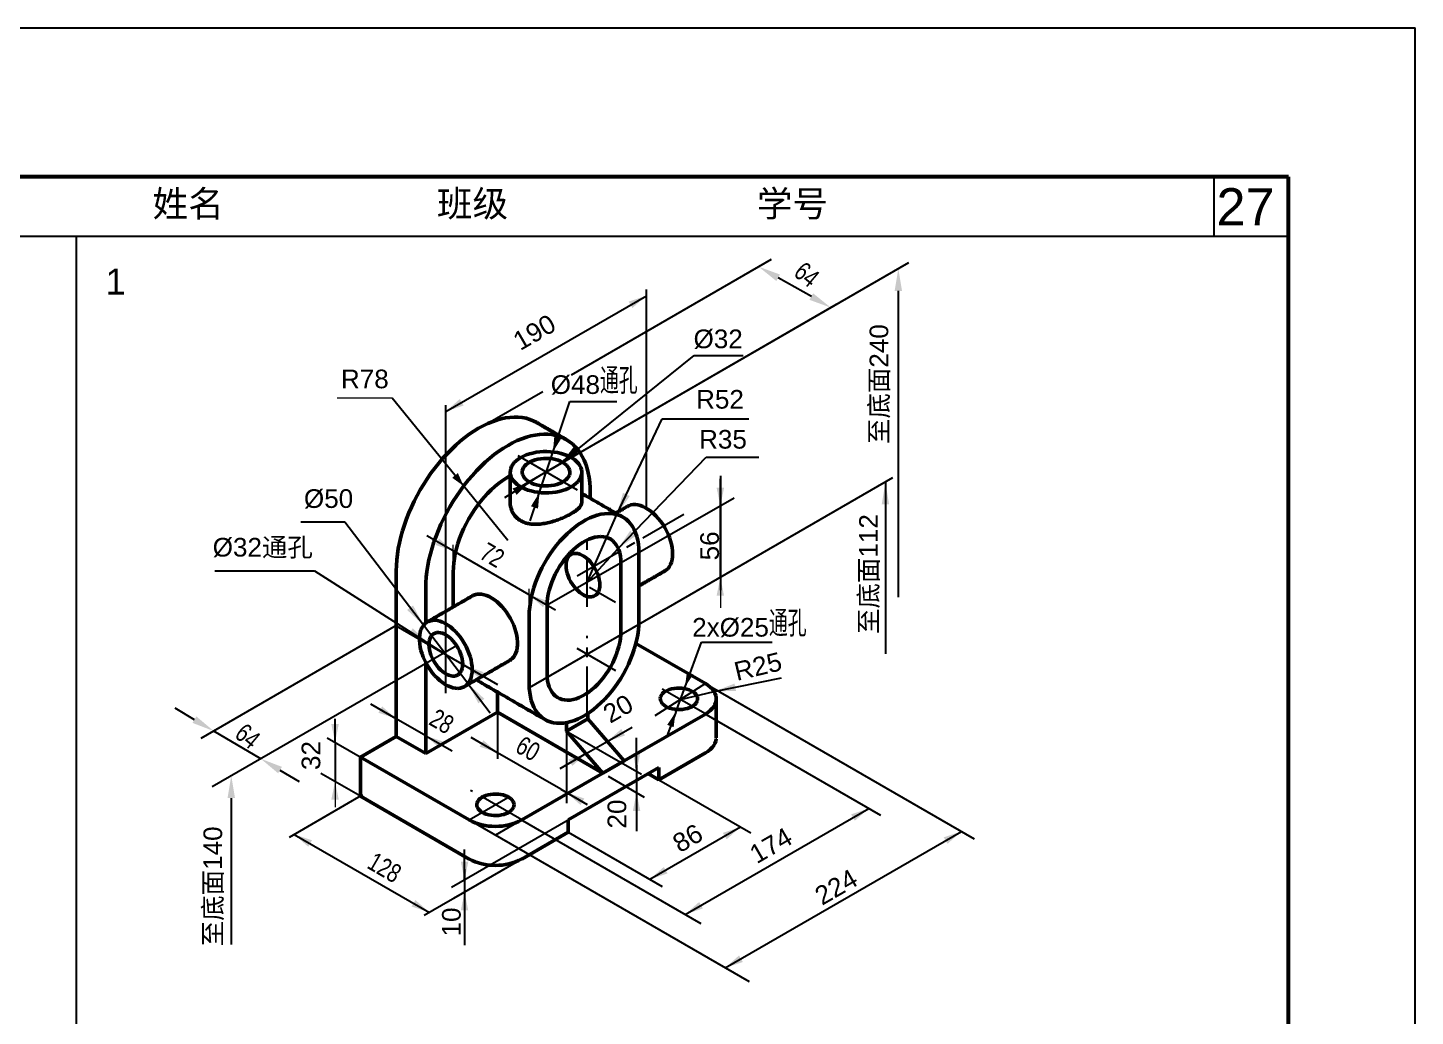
# Model space of a CAD drawing. Header units: inches. Extents: x 19 to 1260, y -758 to 274.
# Drawn here: x 216.5 to 402.5, y -625.4 to -492.9 of the extents above; entities that cross this region are included whole.
import ezdxf

# ---------------------------------------------------------------- set-up
doc = ezdxf.new("R2010")
doc.units = ezdxf.units.IN
doc.header["$LTSCALE"] = 2
doc.header["$MEASUREMENT"] = 0
doc.linetypes.add('CENTER', pattern=[50.8, 31.75, -6.35, 6.35, -6.35])
for name, color, linetype in [('3中心线层', 7, 'CENTER'), ('尺寸标注', 250, 'Continuous'), ('文字', 7, 'Continuous'), ('细实线', 7, 'Continuous')]:
    doc.layers.add(name, color=color, linetype=linetype)
doc.layers.add('s', color=7, linetype='Continuous', lineweight=50)
doc.layers.add('粗实线', color=7, linetype='Continuous', lineweight=53)
doc.styles.add('SLDTEXTSTYLE0', font='TXT', dxfattribs={"width": 0.75})
doc.styles.get("Standard").update_dxf_attribs({"font": 'arial.ttf', "height": 3.5})

msp = doc.modelspace()

# ---------------------------------------------------------------- linework, layer by layer
for p, q in [((30.5, -492.95), (402.5, -492.95)), ((385.5, -520.95), (60.5, -520.95)), ((286.03, -552.47), (334.63, -524.41)), ((289.39, -539.46), (316.22, -523.97)), ((299.42, -557.35), (299.42, -528.04)), ((321.54, -528.98), (317.08, -526.46)), ((333.2, -528.23), (333.2, -569.29)), ((272.55, -544.37), (299.42, -528.86)), ((286.04, -552.47), (324.91, -530.02)), ((288.15, -551.15), (305.85, -536.89)), ((305.85, -536.89), (312.42, -536.89)), ((274.92, -554.36), (265.35, -542.62)), ((276.37, -546.98), (285.53, -541.69)), ((287.06, -549.33), (289.15, -543.06)), ((289.15, -543.06), (295.46, -543.06)), ((272.55, -582.16), (272.55, -543.55)), ((295.47, -558.2), (301.53, -545.38)), ((301.53, -545.38), (313.16, -545.38)), ((290.21, -554.95), (282.23, -550.34)), ((284.93, -555.72), (287.06, -549.33)), ((295.65, -562.76), (307.42, -550.52)), ((307.42, -550.52), (314.51, -550.52)), ((288.7, -550.93), (282.33, -554.6)), ((283.8, -553.86), (280.4, -555.97)), ((309.34, -557.47), (309.34, -553.39)), ((331.47, -553.84), (331.47, -576.85)), ((280.87, -561.66), (274.92, -554.36)), ((284.93, -555.72), (283.82, -559.05)), ((309.34, -566.62), (309.34, -557.47)), ((258.99, -559.2), (253.12, -559.2)), ((269.54, -573.03), (258.99, -559.2)), ((291.5, -567.27), (295.47, -558.2)), ((273.51, -563.07), (269.98, -561.03)), ((283.7, -568.95), (273.51, -563.07)), ((291.5, -567.27), (295.65, -562.76)), ((241.56, -565.74), (254.95, -565.74)), ((254.95, -565.74), (272.55, -576.96)), ((283.7, -568.95), (287.23, -570.99)), ((291.78, -567.94), (295.29, -569.96)), ((265.89, -573.09), (239.69, -588.22)), ((265.89, -573.13), (279.45, -580.96)), ((275.51, -580.85), (269.54, -573.03)), ((290.09, -576.11), (295.29, -579.11)), ((304.61, -581.3), (306.82, -575.29)), ((306.82, -575.29), (316.27, -575.29)), ((306.13, -580.16), (343.38, -601.67)), ((308.51, -581.92), (317.52, -580.09)), ((275.51, -580.85), (278.49, -584.76)), ((279.45, -581.8), (279.45, -590.93)), ((303.36, -584.68), (304.61, -581.3)), ((303.98, -583), (308.51, -581.92)), ((265.88, -585.56), (262.5, -583.61)), ((238.84, -585.7), (236.26, -584.17)), ((257.69, -588.73), (257.69, -585.6)), ((269.84, -587.85), (265.88, -585.56)), ((303.36, -584.68), (302.11, -588.06)), ((307.12, -584.82), (330.79, -598.48)), ((247.73, -590.93), (241.43, -587.22)), ((288.65, -587.17), (298.77, -593.02)), ((288.73, -586.73), (288.73, -596.88)), ((294.19, -588.6), (297.5, -586.69)), ((261.07, -590.74), (256.64, -588.18)), ((257.69, -588.73), (257.69, -593.96)), ((269.84, -587.85), (273.37, -589.89)), ((279.45, -590.12), (275.92, -588.08)), ((291.36, -590.24), (294.19, -588.6)), ((298.11, -592.2), (298.11, -588.12)), ((287.94, -595.01), (279.45, -590.12)), ((291.36, -590.24), (287.82, -592.28)), ((250.31, -592.45), (252.9, -593.97)), ((261.08, -595.96), (255.79, -592.91)), ((294.3, -593.27), (299.12, -596.06)), ((298.11, -592.2), (298.11, -595.47)), ((287.94, -595.01), (291.47, -597.06)), ((301.1, -593.75), (313.45, -600.88)), ((243.78, -596.2), (243.78, -615.84)), ((261.38, -595.79), (251.52, -601.48)), ((298.11, -595.47), (298.11, -600.65)), ((304.63, -611.79), (329.24, -597.59)), ((288.94, -599.16), (273.31, -608.18)), ((275.65, -599.14), (313.19, -620.81)), ((282.72, -599.14), (279.18, -601.18)), ((282.51, -599.02), (306.74, -613.01)), ((288.94, -600.77), (301.55, -608.06)), ((299.89, -607.09), (312.05, -600.07)), ((309.98, -618.96), (341.66, -600.67)), ((252.23, -601.07), (270.33, -611.52)), ((288.25, -601.19), (273.57, -609.67)), ((283.02, -604.2), (269.62, -611.93)), ((275.05, -607.18), (275.05, -603.1)), ((275.05, -608.81), (275.05, -613.82))]:
    msp.add_line(p, q)
at = {"color": 7, "linetype": 'Continuous', "lineweight": 0}
for p, q in [((265.35, -542.62), (257.96, -542.62)), ((283.8, -553.86), (288.15, -551.15)), ((273.51, -565.1), (273.51, -562.26)), ((309.34, -566.62), (309.34, -570.7)), ((283.7, -570.98), (283.7, -568.14)), ((265.88, -587.15), (265.88, -584.75)), ((269.84, -589.43), (269.84, -587.03)), ((257.69, -593.96), (257.69, -597.44))]:
    msp.add_line(p, q, dxfattribs=at)
at = {"color": 7, "linetype": 'Continuous', "lineweight": 15}
for p, q in [((279.47, -584.69), (279.47, -582)), ((308.79, -588.12), (308.78, -588.27))]:
    msp.add_line(p, q, dxfattribs=at)
for points in [[(317.33, -526.02), (316.84, -526.89), (314.48, -524.98)], [(332.7, -528.23), (333.7, -528.23), (333.2, -525.23)], [(321.78, -528.55), (321.29, -529.42), (324.15, -530.46)], [(330.97, -556.84), (331.97, -556.84), (331.47, -553.84)], [(239.1, -585.26), (238.59, -586.13), (241.43, -587.22)], [(250.57, -592.02), (250.06, -592.88), (247.73, -590.93)], [(243.28, -596.2), (244.28, -596.2), (243.78, -593.2)]]:
    msp.add_solid(points)
at = {"color": 7, "linetype": 'Continuous', "lineweight": 0}
for points in [[(299.42, -528.86), (297.05, -529.65), (297.55, -530.51)], [(272.55, -544.37), (274.92, -543.58), (274.42, -542.71)], [(295.47, -558.2), (297.2, -555.72), (296.29, -555.29)], [(309.34, -557.06), (309.84, -554.61), (308.84, -554.61)], [(273.51, -563.07), (271.64, -561.42), (271.14, -562.28)], [(269.54, -573.03), (268.15, -570.38), (267.35, -570.98)], [(270.28, -575.51), (268.11, -573.45), (267.55, -574.28)], [(274.8, -578.27), (277.1, -580.19), (277.6, -579.32)], [(304.6, -581.31), (305.71, -579.62), (304.86, -579.3)], [(275.51, -580.85), (276.9, -583.5), (277.7, -582.9)], [(308.51, -581.92), (311.44, -581.83), (311.24, -580.85)], [(265.88, -585.56), (264, -583.91), (263.51, -584.77)], [(303.33, -584.7), (302.22, -586.39), (303.08, -586.7)], [(257.69, -588.73), (258.19, -586.28), (257.19, -586.28)], [(294.19, -588.6), (296.56, -587.81), (296.06, -586.95)], [(269.84, -587.85), (271.71, -589.51), (272.21, -588.64)], [(279.45, -590.12), (277.58, -588.46), (277.08, -589.32)], [(291.36, -590.24), (288.99, -591.03), (289.49, -591.89)], [(298.11, -592.64), (298.61, -590.19), (297.61, -590.19)], [(257.69, -593.96), (257.19, -596.41), (258.19, -596.41)], [(288.73, -595.47), (290.6, -597.13), (291.1, -596.26)], [(298.11, -595.47), (297.61, -597.92), (298.61, -597.92)], [(329.24, -597.59), (326.87, -598.38), (327.37, -599.24)], [(312.05, -600.07), (309.68, -600.87), (310.18, -601.73)], [(341.66, -600.67), (339.29, -601.47), (339.79, -602.33)], [(252.23, -601.07), (254.1, -602.73), (254.6, -601.86)], [(275.05, -607.18), (275.55, -604.73), (274.55, -604.73)], [(299.89, -607.09), (302.26, -606.3), (301.76, -605.44)], [(270.33, -611.52), (268.46, -609.86), (267.96, -610.73)], [(275.05, -608.81), (274.55, -611.26), (275.55, -611.26)], [(304.63, -611.79), (307, -611), (306.5, -610.13)], [(309.98, -618.96), (312.35, -618.17), (311.85, -617.3)]]:
    msp.add_solid(points, dxfattribs=at)
at = {"layer": '3中心线层', "ltscale": 0.1}
for p, q in [((304.44, -558.19), (290.02, -566.51)), ((291.5, -570.56), (291.5, -560.5)), ((291.5, -584.92), (291.5, -574.45)), ((282.72, -599.14), (275.86, -595.18)), ((275.65, -599.14), (281.96, -595.5))]:
    msp.add_line(p, q, dxfattribs=at)
at = {"layer": '3中心线层'}
for p, q in [((307.33, -580.85), (300.54, -585.2)), ((307.33, -584.93), (301.56, -581.61))]:
    msp.add_line(p, q, dxfattribs=at)
at = {"layer": 's'}
for p, q in [((276.3, -547.02), (276.92, -546.64)), ((276.92, -546.64), (277.54, -546.3)), ((277.54, -546.3), (278.16, -546.01)), ((278.16, -546.01), (278.77, -545.75)), ((278.77, -545.75), (279.38, -545.54)), ((279.38, -545.54), (279.98, -545.38)), ((279.98, -545.38), (280.56, -545.25)), ((280.56, -545.25), (281.14, -545.17)), ((281.14, -545.17), (281.71, -545.14)), ((281.71, -545.14), (282.26, -545.15)), ((282.26, -545.15), (282.79, -545.2)), ((282.79, -545.2), (283.3, -545.3)), ((283.3, -545.3), (283.8, -545.45)), ((283.8, -545.45), (284.27, -545.64)), ((284.27, -545.64), (284.72, -545.87)), ((273.87, -548.9), (274.47, -548.38)), ((274.47, -548.38), (275.07, -547.89)), ((275.07, -547.89), (275.69, -547.43)), ((275.69, -547.43), (276.3, -547.02)), ((280.88, -548.93), (281.5, -548.59)), ((281.5, -548.59), (282.12, -548.29)), ((282.12, -548.29), (282.73, -548.04)), ((282.73, -548.04), (283.34, -547.83)), ((283.34, -547.83), (283.93, -547.66)), ((283.93, -547.66), (284.52, -547.54)), ((284.52, -547.54), (285.1, -547.46)), ((285.1, -547.46), (285.67, -547.42)), ((285.67, -547.42), (286.22, -547.44)), ((286.22, -547.44), (286.75, -547.49)), ((286.75, -547.49), (287.26, -547.59)), ((287.26, -547.59), (287.76, -547.73)), ((287.76, -547.73), (288.23, -547.92)), ((288.23, -547.92), (288.68, -548.15)), ((288.68, -548.15), (289.11, -548.43)), ((289.11, -548.43), (289.51, -548.74)), ((272.14, -550.66), (272.7, -550.05)), ((272.7, -550.05), (273.28, -549.46)), ((273.28, -549.46), (273.87, -548.9)), ((278.43, -550.66), (279.03, -550.17)), ((279.03, -550.17), (279.65, -549.72)), ((279.65, -549.72), (280.26, -549.3)), ((280.26, -549.3), (280.88, -548.93)), ((282.58, -550.56), (282.25, -550.77)), ((282.94, -550.37), (282.58, -550.56)), ((283.33, -550.2), (282.94, -550.37)), ((283.75, -550.06), (283.33, -550.2)), ((284.19, -549.95), (283.75, -550.06)), ((284.65, -549.85), (284.19, -549.95)), ((285.13, -549.79), (284.65, -549.85)), ((285.61, -549.76), (285.13, -549.79)), ((286.09, -549.75), (285.61, -549.76)), ((286.58, -549.77), (286.09, -549.75)), ((287.06, -549.82), (286.58, -549.77)), ((287.52, -549.9), (287.06, -549.82)), ((287.98, -550), (287.52, -549.9)), ((288.41, -550.13), (287.98, -550)), ((288.81, -550.29), (288.41, -550.13)), ((289.19, -550.46), (288.81, -550.29)), ((289.53, -550.66), (289.19, -550.46)), ((289.51, -548.74), (289.88, -549.1)), ((289.88, -549.1), (290.22, -549.5)), ((290.22, -549.5), (290.54, -549.93)), ((290.54, -549.93), (290.82, -550.4)), ((290.82, -550.4), (291.07, -550.91)), ((270.54, -552.67), (271.05, -551.98)), ((271.05, -551.98), (271.59, -551.31)), ((271.59, -551.31), (272.14, -550.66)), ((276.1, -552.95), (276.66, -552.33)), ((276.66, -552.33), (277.24, -551.74)), ((277.24, -551.74), (277.83, -551.19)), ((277.83, -551.19), (278.43, -550.66)), ((281.19, -552.31), (281.17, -552.59)), ((281.25, -552.03), (281.19, -552.31)), ((281.36, -551.76), (281.25, -552.03)), ((281.51, -551.49), (281.36, -551.76)), ((281.72, -551.24), (281.51, -551.49)), ((281.96, -550.99), (281.72, -551.24)), ((282.25, -550.77), (281.96, -550.99)), ((282.79, -552.34), (282.77, -552.58)), ((282.85, -552.12), (282.79, -552.34)), ((282.96, -551.89), (282.85, -552.12)), ((283.12, -551.68), (282.96, -551.89)), ((283.33, -551.48), (283.12, -551.68)), ((283.57, -551.3), (283.33, -551.48)), ((283.86, -551.13), (283.57, -551.3)), ((284.17, -550.99), (283.86, -551.13)), ((284.52, -550.87), (284.17, -550.99)), ((284.89, -550.78), (284.52, -550.87)), ((285.27, -550.72), (284.89, -550.78)), ((285.67, -550.68), (285.27, -550.72)), ((286.07, -550.67), (285.67, -550.68)), ((286.47, -550.69), (286.07, -550.67)), ((286.87, -550.74), (286.47, -550.69)), ((287.24, -550.82), (286.87, -550.74)), ((287.6, -550.93), (287.24, -550.82)), ((287.93, -551.06), (287.6, -550.93)), ((288.24, -551.21), (287.93, -551.06)), ((288.5, -551.39), (288.24, -551.21)), ((288.73, -551.58), (288.5, -551.39)), ((288.91, -551.78), (288.73, -551.58)), ((289.05, -552), (288.91, -551.78)), ((289.13, -552.23), (289.05, -552)), ((289.17, -552.46), (289.13, -552.23)), ((289.84, -550.88), (289.53, -550.66)), ((290.11, -551.11), (289.84, -550.88)), ((290.33, -551.36), (290.11, -551.11)), ((290.51, -551.62), (290.33, -551.36)), ((290.65, -551.89), (290.51, -551.62)), ((290.73, -552.17), (290.65, -551.89)), ((290.77, -552.45), (290.73, -552.17)), ((291.07, -550.91), (291.29, -551.45)), ((291.29, -551.45), (291.48, -552.02)), ((291.48, -552.02), (291.64, -552.62)), ((269.12, -554.87), (269.57, -554.12)), ((269.57, -554.12), (270.04, -553.39)), ((270.04, -553.39), (270.54, -552.67)), ((274.5, -554.96), (275.01, -554.27)), ((275.01, -554.27), (275.55, -553.6)), ((275.55, -553.6), (276.1, -552.95)), ((279.1, -554.45), (279.6, -554.04)), ((279.6, -554.04), (280.11, -553.66)), ((280.11, -553.66), (280.62, -553.33)), ((280.62, -553.33), (281.14, -553.03)), ((281.14, -553.03), (281.17, -553.01)), ((281.17, -552.59), (281.21, -552.87)), ((281.21, -552.87), (281.3, -553.14)), ((281.3, -553.14), (281.43, -553.41)), ((281.43, -553.41), (281.61, -553.68)), ((281.61, -553.68), (281.84, -553.92)), ((281.84, -553.92), (282.1, -554.16)), ((282.1, -554.16), (282.41, -554.38)), ((282.77, -552.58), (282.81, -552.81)), ((282.81, -552.81), (282.9, -553.03)), ((282.9, -553.03), (283.04, -553.25)), ((283.04, -553.25), (283.22, -553.46)), ((283.22, -553.46), (283.44, -553.65)), ((283.44, -553.65), (283.71, -553.82)), ((283.71, -553.82), (284.01, -553.98)), ((284.01, -553.98), (284.34, -554.11)), ((284.34, -554.11), (284.7, -554.21)), ((284.7, -554.21), (285.08, -554.29)), ((286.67, -554.32), (287.06, -554.26)), ((287.06, -554.26), (287.43, -554.16)), ((287.43, -554.16), (287.77, -554.05)), ((287.77, -554.05), (288.09, -553.9)), ((288.09, -553.9), (288.37, -553.74)), ((288.37, -553.74), (288.62, -553.56)), ((288.62, -553.56), (288.82, -553.36)), ((288.82, -553.36), (288.98, -553.14)), ((288.98, -553.14), (289.1, -552.92)), ((289.1, -552.92), (289.16, -552.69)), ((289.16, -552.69), (289.17, -552.46)), ((289.37, -554.48), (289.69, -554.27)), ((289.69, -554.27), (289.98, -554.04)), ((289.98, -554.04), (290.23, -553.8)), ((290.23, -553.8), (290.43, -553.55)), ((290.43, -553.55), (290.59, -553.28)), ((290.59, -553.28), (290.7, -553.01)), ((290.7, -553.01), (290.76, -552.73)), ((290.76, -552.73), (290.77, -552.45)), ((291.64, -552.62), (291.76, -553.25)), ((291.76, -553.25), (291.84, -553.91)), ((291.84, -553.91), (291.89, -554.59)), ((268.3, -556.42), (268.7, -555.64)), ((268.7, -555.64), (269.12, -554.87)), ((273.53, -556.41), (274, -555.68)), ((274, -555.68), (274.5, -554.96)), ((277.2, -556.43), (277.66, -555.89)), ((277.66, -555.89), (278.13, -555.38)), ((278.13, -555.38), (278.61, -554.9)), ((278.61, -554.9), (279.1, -554.45)), ((282.41, -554.38), (282.75, -554.57)), ((282.75, -554.57), (283.13, -554.75)), ((283.13, -554.75), (283.54, -554.91)), ((283.54, -554.91), (283.97, -555.04)), ((283.97, -555.04), (284.42, -555.14)), ((284.42, -555.14), (284.89, -555.22)), ((284.89, -555.22), (285.37, -555.27)), ((285.08, -554.29), (285.47, -554.34)), ((285.37, -555.27), (285.85, -555.29)), ((285.47, -554.34), (285.87, -554.37)), ((285.85, -555.29), (286.34, -555.28)), ((285.87, -554.37), (286.27, -554.36)), ((286.27, -554.36), (286.67, -554.32)), ((286.34, -555.28), (286.82, -555.25)), ((286.82, -555.25), (287.29, -555.18)), ((287.29, -555.18), (287.75, -555.09)), ((287.75, -555.09), (288.19, -554.97)), ((288.19, -554.97), (288.61, -554.83)), ((288.61, -554.83), (289.01, -554.67)), ((289.01, -554.67), (289.37, -554.48)), ((291.89, -554.59), (291.91, -555.3)), ((291.91, -555.3), (291.91, -556.02)), ((267.27, -558.79), (267.58, -557.99)), ((267.58, -557.99), (267.92, -557.2)), ((267.92, -557.2), (268.3, -556.42)), ((272.26, -558.7), (272.66, -557.92)), ((272.66, -557.92), (273.08, -557.16)), ((273.08, -557.16), (273.53, -556.41)), ((275.96, -558.19), (276.35, -557.59)), ((276.35, -557.59), (276.77, -557)), ((276.77, -557), (277.2, -556.43)), ((297.07, -557.01), (296.91, -557.09)), ((297.34, -556.91), (297.07, -557.01)), ((297.64, -556.86), (297.34, -556.91)), ((297.95, -556.86), (297.64, -556.86)), ((298.28, -556.9), (297.95, -556.86)), ((298.62, -556.99), (298.28, -556.9)), ((298.97, -557.12), (298.62, -556.99)), ((299.32, -557.29), (298.97, -557.12)), ((299.67, -557.5), (299.32, -557.29)), ((300.02, -557.75), (299.67, -557.5)), ((300.36, -558.04), (300.02, -557.75)), ((266.73, -560.39), (266.98, -559.59)), ((266.98, -559.59), (267.27, -558.79)), ((271.54, -560.28), (271.88, -559.49)), ((271.88, -559.49), (272.26, -558.7)), ((274.93, -560.11), (275.25, -559.46)), ((275.25, -559.46), (275.59, -558.82)), ((275.59, -558.82), (275.96, -558.19)), ((289.79, -559.92), (290.29, -559.54)), ((290.29, -559.54), (290.81, -559.2)), ((290.81, -559.2), (291.32, -558.91)), ((291.32, -558.91), (291.83, -558.65)), ((291.83, -558.65), (292.34, -558.44)), ((292.34, -558.44), (292.84, -558.28)), ((292.84, -558.28), (293.34, -558.15)), ((293.34, -558.15), (293.82, -558.08)), ((293.82, -558.08), (294.29, -558.05)), ((294.29, -558.05), (294.74, -558.07)), ((294.74, -558.07), (295.18, -558.13)), ((295.18, -558.13), (295.59, -558.24)), ((295.59, -558.24), (295.98, -558.39)), ((295.98, -558.39), (296.35, -558.59)), ((296.35, -558.59), (296.7, -558.83)), ((296.7, -558.83), (297.01, -559.12)), ((297.01, -559.12), (297.3, -559.44)), ((297.3, -559.44), (297.56, -559.81)), ((297.56, -559.81), (297.78, -560.21)), ((300.7, -558.37), (300.36, -558.04)), ((301.02, -558.72), (300.7, -558.37)), ((301.33, -559.1), (301.02, -558.72)), ((301.61, -559.5), (301.33, -559.1)), ((301.88, -559.92), (301.61, -559.5)), ((266.32, -561.97), (266.51, -561.18)), ((266.51, -561.18), (266.73, -560.39)), ((270.94, -561.87), (271.23, -561.08)), ((271.23, -561.08), (271.54, -560.28)), ((274.16, -562.09), (274.39, -561.43)), ((274.39, -561.43), (274.64, -560.76)), ((274.64, -560.76), (274.93, -560.11)), ((287.84, -561.77), (288.31, -561.26)), ((288.31, -561.26), (288.79, -560.78)), ((288.79, -560.78), (289.28, -560.33)), ((289.28, -560.33), (289.79, -559.92)), ((290.85, -561.95), (291.27, -561.71)), ((291.27, -561.71), (291.69, -561.51)), ((291.69, -561.51), (292.11, -561.35)), ((292.11, -561.35), (292.51, -561.24)), ((292.51, -561.24), (292.91, -561.17)), ((292.91, -561.17), (293.29, -561.15)), ((293.29, -561.15), (293.66, -561.18)), ((293.66, -561.18), (294.01, -561.25)), ((294.01, -561.25), (294.33, -561.36)), ((294.33, -561.36), (294.64, -561.52)), ((294.64, -561.52), (294.91, -561.73)), ((297.78, -560.21), (297.97, -560.65)), ((297.97, -560.65), (298.13, -561.12)), ((298.13, -561.12), (298.26, -561.62)), ((298.26, -561.62), (298.35, -562.16)), ((302.12, -560.36), (301.88, -559.92)), ((302.33, -560.81), (302.12, -560.36)), ((302.51, -561.26), (302.33, -560.81)), ((302.67, -561.72), (302.51, -561.26)), ((302.79, -562.17), (302.67, -561.72)), ((265.96, -564.28), (266.05, -563.52)), ((266.05, -563.52), (266.17, -562.75)), ((266.17, -562.75), (266.32, -561.97)), ((270.28, -564.26), (270.47, -563.47)), ((270.47, -563.47), (270.69, -562.67)), ((270.69, -562.67), (270.94, -561.87)), ((273.69, -564.05), (273.81, -563.4)), ((273.81, -563.4), (273.97, -562.75)), ((273.97, -562.75), (274.16, -562.09)), ((286.14, -564.07), (286.54, -563.46)), ((286.54, -563.46), (286.95, -562.88)), ((286.95, -562.88), (287.39, -562.31)), ((287.39, -562.31), (287.84, -561.77)), ((288.84, -563.73), (289.22, -563.3)), ((289.09, -563.73), (289.27, -563.58)), ((289.22, -563.3), (289.61, -562.91)), ((289.27, -563.58), (289.48, -563.47)), ((289.48, -563.47), (289.71, -563.41)), ((289.61, -562.91), (290.02, -562.56)), ((289.71, -563.41), (289.96, -563.4)), ((289.96, -563.4), (290.22, -563.43)), ((290.02, -562.56), (290.43, -562.24)), ((290.22, -563.43), (290.5, -563.51)), ((290.43, -562.24), (290.85, -561.95)), ((290.5, -563.51), (290.78, -563.63)), ((294.91, -561.73), (295.16, -561.97)), ((295.16, -561.97), (295.38, -562.26)), ((295.38, -562.26), (295.57, -562.58)), ((295.57, -562.58), (295.73, -562.94)), ((295.73, -562.94), (295.85, -563.34)), ((295.85, -563.34), (295.94, -563.76)), ((298.35, -562.16), (298.4, -562.72)), ((298.4, -562.72), (298.42, -563.3)), ((298.42, -563.3), (298.42, -572.44)), ((302.87, -562.61), (302.79, -562.17)), ((302.93, -563.04), (302.87, -562.61)), ((302.94, -563.46), (302.93, -563.04)), ((302.93, -563.86), (302.94, -563.46)), ((265.89, -565.75), (265.91, -565.02)), ((265.91, -565.02), (265.96, -564.28)), ((270.01, -565.81), (270.13, -565.04)), ((270.13, -565.04), (270.28, -564.26)), ((273.53, -565.91), (273.55, -565.31)), ((273.55, -565.31), (273.6, -564.69)), ((273.6, -564.69), (273.69, -564.05)), ((285.11, -565.99), (285.43, -565.34)), ((285.43, -565.34), (285.77, -564.7)), ((285.77, -564.7), (286.14, -564.07)), ((287.49, -565.65), (287.79, -565.14)), ((287.79, -565.14), (288.12, -564.65)), ((288.12, -564.65), (288.47, -564.17)), ((288.47, -564.17), (288.84, -563.73)), ((288.66, -565.01), (288.68, -564.7)), ((288.68, -565.35), (288.66, -565.01)), ((288.68, -564.7), (288.73, -564.4)), ((288.73, -565.7), (288.68, -565.35)), ((288.73, -564.4), (288.82, -564.14)), ((288.82, -564.14), (288.94, -563.92)), ((288.94, -563.92), (289.09, -563.73)), ((290.78, -563.63), (291.06, -563.79)), ((291.06, -563.79), (291.35, -564)), ((291.35, -564), (291.62, -564.24)), ((291.62, -564.24), (291.89, -564.51)), ((291.89, -564.51), (292.13, -564.81)), ((292.13, -564.81), (292.36, -565.14)), ((292.36, -565.14), (292.57, -565.48)), ((295.94, -563.76), (296, -564.21)), ((296, -564.21), (296.01, -564.69)), ((296.01, -564.69), (296.01, -573.83)), ((302.12, -565.61), (302.33, -565.41)), ((302.33, -565.41), (302.51, -565.17)), ((302.51, -565.17), (302.67, -564.89)), ((302.67, -564.89), (302.79, -564.57)), ((302.79, -564.57), (302.87, -564.23)), ((302.87, -564.23), (302.93, -563.86)), ((265.89, -587.96), (265.89, -565.75)), ((269.87, -567.31), (269.92, -566.57)), ((269.92, -566.57), (270.01, -565.81)), ((273.53, -565.91), (273.53, -570.59)), ((284.57, -567.3), (284.83, -566.64)), ((284.83, -566.64), (285.11, -565.99)), ((286.55, -567.79), (286.74, -567.25)), ((286.74, -567.25), (286.96, -566.71)), ((286.96, -566.71), (287.21, -566.17)), ((287.21, -566.17), (287.49, -565.65)), ((288.82, -566.07), (288.73, -565.7)), ((288.94, -566.43), (288.82, -566.07)), ((289.09, -566.8), (288.94, -566.43)), ((289.27, -567.16), (289.09, -566.8)), ((289.48, -567.5), (289.27, -567.16)), ((292.57, -565.48), (292.75, -565.84)), ((292.75, -565.84), (292.9, -566.2)), ((292.9, -566.2), (293.03, -566.57)), ((293.03, -566.57), (293.11, -566.93)), ((293.11, -566.93), (293.17, -567.29)), ((293.17, -567.29), (293.18, -567.62)), ((301.91, -565.75), (302.12, -565.61)), ((269.85, -568.03), (269.87, -567.31)), ((269.85, -572.73), (269.85, -568.03)), ((276.15, -569.07), (276.12, -569.09)), ((276.41, -568.96), (276.15, -569.07)), ((276.7, -568.88), (276.41, -568.96)), ((277.01, -568.86), (276.7, -568.88)), ((277.33, -568.88), (277.01, -568.86)), ((277.66, -568.94), (277.33, -568.88)), ((278, -569.05), (277.66, -568.94)), ((278.35, -569.2), (278, -569.05)), ((283.99, -569.28), (284.15, -568.63)), ((284.15, -568.63), (284.35, -567.97)), ((284.35, -567.97), (284.57, -567.3)), ((286.18, -569.39), (286.27, -568.87)), ((286.27, -568.87), (286.4, -568.33)), ((286.4, -568.33), (286.55, -567.79)), ((289.71, -567.82), (289.48, -567.5)), ((289.96, -568.13), (289.71, -567.82)), ((290.22, -568.4), (289.96, -568.13)), ((290.5, -568.64), (290.22, -568.4)), ((290.78, -568.84), (290.5, -568.64)), ((291.06, -569.01), (290.78, -568.84)), ((291.35, -569.13), (291.06, -569.01)), ((291.62, -569.21), (291.35, -569.13)), ((292.57, -569.06), (292.36, -569.16)), ((292.75, -568.91), (292.57, -569.06)), ((292.9, -568.72), (292.75, -568.91)), ((293.03, -568.5), (292.9, -568.72)), ((293.11, -568.23), (293.03, -568.5)), ((293.17, -567.94), (293.11, -568.23)), ((293.18, -567.62), (293.17, -567.94)), ((278.71, -569.39), (278.35, -569.2)), ((279.06, -569.62), (278.71, -569.39)), ((279.41, -569.9), (279.06, -569.62)), ((279.74, -570.2), (279.41, -569.9)), ((280.07, -570.54), (279.74, -570.2)), ((280.39, -570.91), (280.07, -570.54)), ((280.68, -571.3), (280.39, -570.91)), ((283.73, -571.19), (283.78, -570.56)), ((283.78, -570.56), (283.87, -569.93)), ((283.87, -569.93), (283.99, -569.28)), ((286.11, -570.4), (286.13, -569.9)), ((286.11, -570.4), (286.11, -579.55)), ((286.13, -569.9), (286.18, -569.39)), ((291.89, -569.24), (291.62, -569.21)), ((292.13, -569.22), (291.89, -569.24)), ((292.36, -569.16), (292.13, -569.22)), ((269.72, -572.84), (269.52, -573.06)), ((269.95, -572.66), (269.72, -572.84)), ((270.2, -572.52), (269.95, -572.66)), ((270.47, -572.43), (270.2, -572.52)), ((270.77, -572.38), (270.47, -572.43)), ((271.08, -572.37), (270.77, -572.38)), ((271.41, -572.41), (271.08, -572.37)), ((271.75, -572.5), (271.41, -572.41)), ((272.1, -572.63), (271.75, -572.5)), ((272.45, -572.8), (272.1, -572.63)), ((272.8, -573.01), (272.45, -572.8)), ((280.96, -571.71), (280.68, -571.3)), ((281.21, -572.14), (280.96, -571.71)), ((281.44, -572.58), (281.21, -572.14)), ((281.64, -573.03), (281.44, -572.58)), ((283.71, -571.79), (283.73, -571.19)), ((283.71, -571.79), (283.71, -580.93)), ((298.42, -572.44), (298.4, -573.05)), ((269.04, -574.31), (269.01, -574.69)), ((269.01, -574.69), (269.01, -575.1)), ((269.11, -573.95), (269.04, -574.31)), ((269.21, -573.62), (269.11, -573.95)), ((269.35, -573.32), (269.21, -573.62)), ((269.52, -573.06), (269.35, -573.32)), ((270.55, -574.53), (270.43, -574.76)), ((270.71, -574.34), (270.55, -574.53)), ((270.89, -574.19), (270.71, -574.34)), ((271.09, -574.09), (270.89, -574.19)), ((271.32, -574.03), (271.09, -574.09)), ((271.57, -574.01), (271.32, -574.03)), ((271.84, -574.04), (271.57, -574.01)), ((272.11, -574.12), (271.84, -574.04)), ((272.4, -574.24), (272.11, -574.12)), ((272.68, -574.41), (272.4, -574.24)), ((272.96, -574.61), (272.68, -574.41)), ((273.15, -573.27), (272.8, -573.01)), ((273.24, -574.85), (272.96, -574.61)), ((273.49, -573.55), (273.15, -573.27)), ((273.83, -573.88), (273.49, -573.55)), ((274.15, -574.23), (273.83, -573.88)), ((274.46, -574.61), (274.15, -574.23)), ((274.74, -575.01), (274.46, -574.61)), ((281.8, -573.49), (281.64, -573.03)), ((281.94, -573.94), (281.8, -573.49)), ((282.04, -574.39), (281.94, -573.94)), ((282.11, -574.83), (282.04, -574.39)), ((296, -574.33), (295.94, -574.84)), ((296.01, -573.83), (296, -574.33)), ((298.26, -574.3), (298.13, -574.95)), ((298.35, -573.67), (298.26, -574.3)), ((298.4, -573.05), (298.35, -573.67)), ((269.01, -575.1), (269.04, -575.52)), ((269.04, -575.52), (269.11, -575.96)), ((269.11, -575.96), (269.21, -576.41)), ((269.21, -576.41), (269.35, -576.86)), ((270.29, -575.31), (270.27, -575.63)), ((270.27, -575.63), (270.29, -575.96)), ((270.35, -575.02), (270.29, -575.31)), ((270.29, -575.96), (270.35, -576.32)), ((270.43, -574.76), (270.35, -575.02)), ((270.35, -576.32), (270.43, -576.68)), ((273.5, -575.12), (273.24, -574.85)), ((273.75, -575.43), (273.5, -575.12)), ((273.98, -575.75), (273.75, -575.43)), ((274.19, -576.1), (273.98, -575.75)), ((274.37, -576.45), (274.19, -576.1)), ((274.52, -576.82), (274.37, -576.45)), ((275.01, -575.43), (274.74, -575.01)), ((275.25, -575.87), (275.01, -575.43)), ((275.46, -576.32), (275.25, -575.87)), ((275.64, -576.77), (275.46, -576.32)), ((281.94, -576.74), (282.04, -576.41)), ((282.04, -576.41), (282.11, -576.05)), ((282.15, -575.26), (282.11, -574.83)), ((282.11, -576.05), (282.15, -575.66)), ((282.15, -575.66), (282.15, -575.26)), ((295.57, -576.44), (295.38, -576.98)), ((295.73, -575.9), (295.57, -576.44)), ((295.85, -575.36), (295.73, -575.9)), ((295.94, -574.84), (295.85, -575.36)), ((297.78, -576.26), (297.56, -576.93)), ((297.97, -575.6), (297.78, -576.26)), ((298.13, -574.95), (297.97, -575.6)), ((307.33, -580.85), (298.01, -575.47)), ((269.35, -576.86), (269.52, -577.32)), ((269.52, -577.32), (269.72, -577.77)), ((269.72, -577.77), (269.95, -578.21)), ((269.85, -590.24), (269.85, -578.03)), ((269.95, -578.21), (270.2, -578.64)), ((270.43, -576.68), (270.55, -577.05)), ((270.55, -577.05), (270.71, -577.41)), ((270.71, -577.41), (270.89, -577.77)), ((270.89, -577.77), (271.09, -578.11)), ((271.09, -578.11), (271.32, -578.44)), ((271.32, -578.44), (271.57, -578.74)), ((274.64, -577.18), (274.52, -576.82)), ((274.73, -577.55), (274.64, -577.18)), ((274.78, -577.9), (274.73, -577.55)), ((274.8, -578.24), (274.78, -577.9)), ((274.78, -578.56), (274.8, -578.24)), ((275.8, -577.23), (275.64, -576.77)), ((275.92, -577.68), (275.8, -577.23)), ((276, -578.12), (275.92, -577.68)), ((276.06, -578.56), (276, -578.12)), ((281.12, -577.75), (281.21, -577.69)), ((281.21, -577.69), (281.44, -577.51)), ((281.44, -577.51), (281.64, -577.29)), ((281.64, -577.29), (281.8, -577.03)), ((281.8, -577.03), (281.94, -576.74)), ((294.91, -578.06), (294.64, -578.58)), ((295.16, -577.52), (294.91, -578.06)), ((295.38, -576.98), (295.16, -577.52)), ((297.01, -578.24), (296.7, -578.89)), ((297.3, -577.59), (297.01, -578.24)), ((297.56, -576.93), (297.3, -577.59)), ((270.2, -578.64), (270.47, -579.06)), ((270.47, -579.06), (270.77, -579.45)), ((270.77, -579.45), (271.08, -579.81)), ((271.08, -579.81), (271.41, -580.15)), ((271.41, -580.15), (271.75, -580.46)), ((271.57, -578.74), (271.84, -579.01)), ((271.84, -579.01), (272.11, -579.25)), ((272.11, -579.25), (272.4, -579.46)), ((272.4, -579.46), (272.68, -579.62)), ((272.68, -579.62), (272.96, -579.74)), ((272.96, -579.74), (273.24, -579.82)), ((273.24, -579.82), (273.5, -579.85)), ((273.5, -579.85), (273.75, -579.84)), ((273.75, -579.84), (273.98, -579.78)), ((273.98, -579.78), (274.19, -579.67)), ((274.19, -579.67), (274.37, -579.52)), ((274.37, -579.52), (274.52, -579.34)), ((274.52, -579.34), (274.64, -579.11)), ((274.64, -579.11), (274.73, -578.85)), ((274.73, -578.85), (274.78, -578.56)), ((275.8, -580.4), (275.92, -580.09)), ((275.92, -580.09), (276, -579.74)), ((276, -579.74), (276.06, -579.37)), ((276.07, -578.97), (276.06, -578.56)), ((276.06, -579.37), (276.07, -578.97)), ((286.13, -580.02), (286.11, -579.55)), ((286.18, -580.47), (286.13, -580.02)), ((293.66, -580.06), (293.29, -580.51)), ((294.01, -579.58), (293.66, -580.06)), ((294.33, -579.09), (294.01, -579.58)), ((294.64, -578.58), (294.33, -579.09)), ((295.98, -580.16), (295.59, -580.77)), ((296.35, -579.53), (295.98, -580.16)), ((296.7, -578.89), (296.35, -579.53)), ((271.75, -580.46), (272.1, -580.73)), ((272.1, -580.73), (272.45, -580.96)), ((272.45, -580.96), (272.8, -581.16)), ((272.8, -581.16), (273.15, -581.31)), ((273.15, -581.31), (273.49, -581.41)), ((273.49, -581.41), (273.83, -581.48)), ((273.83, -581.48), (274.15, -581.5)), ((274.15, -581.5), (274.46, -581.47)), ((274.46, -581.47), (274.74, -581.4)), ((274.74, -581.4), (275.01, -581.28)), ((275.01, -581.28), (275.25, -581.12)), ((275.25, -581.12), (275.46, -580.92)), ((275.46, -580.92), (275.64, -580.68)), ((275.64, -580.68), (275.8, -580.4)), ((279.45, -584.7), (279.47, -582)), ((283.73, -581.52), (283.71, -580.93)), ((283.78, -582.07), (283.73, -581.52)), ((283.87, -582.61), (283.78, -582.07)), ((286.27, -580.89), (286.18, -580.47)), ((286.4, -581.29), (286.27, -580.89)), ((286.55, -581.65), (286.4, -581.29)), ((286.74, -581.97), (286.55, -581.65)), ((286.96, -582.26), (286.74, -581.97)), ((291.69, -581.99), (291.27, -582.28)), ((292.11, -581.67), (291.69, -581.99)), ((292.51, -581.32), (292.11, -581.67)), ((292.91, -580.93), (292.51, -581.32)), ((293.29, -580.51), (292.91, -580.93)), ((294.74, -581.92), (294.29, -582.46)), ((295.18, -581.35), (294.74, -581.92)), ((295.59, -580.77), (295.18, -581.35)), ((301.74, -582.07), (301.56, -582.24)), ((301.96, -581.91), (301.74, -582.07)), ((302.22, -581.77), (301.96, -581.91)), ((302.5, -581.66), (302.22, -581.77)), ((302.81, -581.57), (302.5, -581.66)), ((303.14, -581.5), (302.81, -581.57)), ((303.49, -581.46), (303.14, -581.5)), ((303.84, -581.45), (303.49, -581.46)), ((304.18, -581.47), (303.84, -581.45)), ((304.52, -581.51), (304.18, -581.47)), ((304.85, -581.59), (304.52, -581.51)), ((305.15, -581.68), (304.85, -581.59)), ((305.43, -581.81), (305.15, -581.68)), ((305.68, -581.95), (305.43, -581.81)), ((305.89, -582.11), (305.68, -581.95)), ((306.06, -582.28), (305.89, -582.11)), ((307.68, -581.08), (307.33, -580.85)), ((307.98, -581.32), (307.68, -581.08)), ((308.25, -581.58), (307.98, -581.32)), ((308.46, -581.86), (308.25, -581.58)), ((308.62, -582.15), (308.46, -581.86)), ((308.73, -582.44), (308.62, -582.15)), ((283.99, -583.11), (283.87, -582.61)), ((284.15, -583.58), (283.99, -583.11)), ((284.35, -584.02), (284.15, -583.58)), ((284.57, -584.42), (284.35, -584.02)), ((287.21, -582.5), (286.96, -582.26)), ((287.49, -582.71), (287.21, -582.5)), ((287.79, -582.87), (287.49, -582.71)), ((288.12, -582.98), (287.79, -582.87)), ((288.47, -583.05), (288.12, -582.98)), ((288.84, -583.08), (288.47, -583.05)), ((289.22, -583.06), (288.84, -583.08)), ((289.61, -582.99), (289.22, -583.06)), ((290.02, -582.88), (289.61, -582.99)), ((290.43, -582.72), (290.02, -582.88)), ((290.85, -582.52), (290.43, -582.72)), ((291.27, -582.28), (290.85, -582.52)), ((292.84, -583.9), (292.34, -584.31)), ((293.34, -583.45), (292.84, -583.9)), ((293.82, -582.97), (293.34, -583.45)), ((294.29, -582.46), (293.82, -582.97)), ((301.34, -582.62), (301.29, -582.82)), ((301.29, -582.82), (301.3, -583.02)), ((301.3, -583.02), (301.36, -583.22)), ((301.43, -582.42), (301.34, -582.62)), ((301.36, -583.22), (301.46, -583.41)), ((301.56, -582.24), (301.43, -582.42)), ((301.46, -583.41), (301.6, -583.59)), ((301.6, -583.59), (301.79, -583.76)), ((301.79, -583.76), (302.02, -583.92)), ((302.02, -583.92), (302.29, -584.05)), ((305.23, -584.08), (305.5, -583.95)), ((305.5, -583.95), (305.73, -583.8)), ((305.73, -583.8), (305.93, -583.64)), ((305.93, -583.64), (306.09, -583.46)), ((306.18, -582.47), (306.06, -582.28)), ((306.09, -583.46), (306.21, -583.27)), ((306.26, -582.67), (306.18, -582.47)), ((306.21, -583.27), (306.27, -583.07)), ((306.29, -582.87), (306.26, -582.67)), ((306.27, -583.07), (306.29, -582.87)), ((308.25, -584.2), (308.46, -583.93)), ((308.46, -583.93), (308.62, -583.64)), ((308.62, -583.64), (308.73, -583.35)), ((308.78, -582.74), (308.73, -582.44)), ((308.73, -583.35), (308.78, -583.05)), ((308.78, -583.05), (308.78, -582.74)), ((279.47, -584.69), (269.85, -590.24)), ((279.47, -584.69), (293.61, -592.85)), ((284.83, -584.79), (284.57, -584.42)), ((285.11, -585.11), (284.83, -584.79)), ((285.43, -585.4), (285.11, -585.11)), ((285.77, -585.64), (285.43, -585.4)), ((286.14, -585.84), (285.77, -585.64)), ((286.54, -585.99), (286.14, -585.84)), ((291.56, -585.59), (288.73, -587.22)), ((289.79, -585.79), (289.28, -585.95)), ((290.29, -585.58), (289.79, -585.79)), ((290.81, -585.32), (290.29, -585.58)), ((291.32, -585.03), (290.81, -585.32)), ((291.83, -584.69), (291.32, -585.03)), ((291.56, -584.87), (291.56, -585.59)), ((291.56, -585.59), (296.44, -591.22)), ((292.34, -584.31), (291.83, -584.69)), ((307.33, -584.94), (296.44, -591.22)), ((302.29, -584.05), (302.58, -584.16)), ((302.58, -584.16), (302.9, -584.24)), ((302.9, -584.24), (303.23, -584.3)), ((303.23, -584.3), (303.57, -584.33)), ((303.57, -584.33), (303.92, -584.34)), ((303.92, -584.34), (304.27, -584.31)), ((304.27, -584.31), (304.61, -584.26)), ((304.61, -584.26), (304.93, -584.18)), ((304.93, -584.18), (305.23, -584.08)), ((307.33, -584.94), (307.68, -584.71)), ((307.68, -584.71), (307.98, -584.47)), ((307.98, -584.47), (308.25, -584.2)), ((286.95, -586.1), (286.54, -585.99)), ((287.39, -586.16), (286.95, -586.1)), ((287.84, -586.18), (287.39, -586.16)), ((288.31, -586.15), (287.84, -586.18)), ((288.79, -586.08), (288.31, -586.15)), ((288.73, -586.09), (288.73, -587.22)), ((288.73, -587.22), (293.61, -592.85)), ((289.28, -585.95), (288.79, -586.08)), ((265.89, -587.96), (261.08, -590.73)), ((269.85, -590.24), (265.89, -587.96)), ((308.25, -589.43), (307.98, -589.69)), ((308.46, -589.15), (308.25, -589.43)), ((308.62, -588.87), (308.46, -589.15)), ((308.73, -588.57), (308.62, -588.87)), ((308.78, -588.27), (308.73, -588.57)), ((275.65, -599.14), (261.08, -590.73)), ((261.08, -590.73), (261.08, -595.96)), ((296.44, -591.22), (293.61, -592.85)), ((307.33, -590.16), (301.1, -593.75)), ((307.68, -589.94), (307.33, -590.16)), ((307.98, -589.69), (307.68, -589.94)), ((293.61, -592.85), (282.72, -599.14)), ((301.1, -592.12), (288.94, -599.14)), ((299.69, -592.94), (301.1, -593.75)), ((301.1, -593.75), (301.1, -592.12)), ((261.08, -595.96), (275.65, -604.37)), ((276.73, -596.82), (276.69, -597.02)), ((276.69, -597.02), (276.69, -597.23)), ((276.82, -596.63), (276.73, -596.82)), ((276.96, -596.44), (276.82, -596.63)), ((277.14, -596.27), (276.96, -596.44)), ((277.36, -596.12), (277.14, -596.27)), ((277.61, -595.98), (277.36, -596.12)), ((277.9, -595.86), (277.61, -595.98)), ((278.21, -595.77), (277.9, -595.86)), ((278.54, -595.71), (278.21, -595.77)), ((278.88, -595.67), (278.54, -595.71)), ((279.23, -595.66), (278.88, -595.67)), ((279.58, -595.67), (279.23, -595.66)), ((279.91, -595.72), (279.58, -595.67)), ((280.24, -595.79), (279.91, -595.72)), ((280.55, -595.89), (280.24, -595.79)), ((280.82, -596.01), (280.55, -595.89)), ((281.07, -596.15), (280.82, -596.01)), ((281.28, -596.31), (281.07, -596.15)), ((281.45, -596.49), (281.28, -596.31)), ((281.57, -596.68), (281.45, -596.49)), ((281.65, -596.87), (281.57, -596.68)), ((281.68, -597.07), (281.65, -596.87)), ((276.69, -597.23), (276.75, -597.42)), ((276.75, -597.42), (276.85, -597.62)), ((276.85, -597.62), (277, -597.8)), ((277, -597.8), (277.19, -597.97)), ((277.19, -597.97), (277.42, -598.12)), ((277.42, -598.12), (277.68, -598.25)), ((277.68, -598.25), (277.97, -598.36)), ((277.97, -598.36), (278.29, -598.45)), ((278.29, -598.45), (278.62, -598.51)), ((278.62, -598.51), (278.97, -598.54)), ((278.97, -598.54), (279.31, -598.54)), ((279.31, -598.54), (279.66, -598.52)), ((279.66, -598.52), (280, -598.46)), ((280, -598.46), (280.32, -598.39)), ((280.32, -598.39), (280.62, -598.28)), ((280.62, -598.28), (280.89, -598.16)), ((280.89, -598.16), (281.13, -598.01)), ((281.13, -598.01), (281.33, -597.84)), ((281.33, -597.84), (281.49, -597.66)), ((281.49, -597.66), (281.6, -597.47)), ((281.6, -597.47), (281.67, -597.28)), ((281.67, -597.28), (281.68, -597.07)), ((288.94, -600.77), (282.72, -604.37)), ((288.94, -599.14), (288.94, -600.77))]:
    msp.add_line(p, q, dxfattribs=at)
for centre, end in [((279.18, -592.34), 297.4715), ((279.18, -597.57), 297.4716)]:
    msp.add_arc(centre, 7.66, 242.5284, end, dxfattribs=at)
for points in [[(288.68, -548.15), (284.72, -545.87)], [(281.17, -552.52), (281.17, -556.58)], [(290.77, -556.58), (290.77, -552.52)], [(296.26, -558.54), (290.77, -555.37)], [(296.91, -557.09), (295.33, -558)], [(298.42, -567.77), (301.91, -565.75)], [(276.12, -569.09), (270.04, -572.6)], [(275.04, -581.26), (281.12, -577.75)], [(276.61, -580.35), (285.86, -585.69)], [(308.79, -588.12), (308.79, -582.89)]]:
    msp.add_open_spline(points, degree=1, dxfattribs=at)
for points, knots in [([(281.17, -556.58), (281.17, -556.58), (281.15, -556.79), (281.23, -557.22), (281.43, -557.83), (281.78, -558.38), (282.18, -558.78), (282.48, -558.97), (282.58, -559.03)], [0, 0, 0, 0, 0.00392, 0.222776, 0.441567, 0.66257, 0.883428, 1, 1, 1, 1]), ([(282.58, -559.03), (282.77, -559.12), (283.14, -559.31), (283.79, -559.46), (284.48, -559.51), (285.22, -559.48), (285.99, -559.36), (286.79, -559.16), (287.59, -558.9), (288.35, -558.59), (289.02, -558.27), (289.59, -557.95), (290.04, -557.64), (290.39, -557.34), (290.63, -557.05), (290.76, -556.79), (290.76, -556.64), (290.76, -556.58)], [0, 0, 0, 0, 0.066259, 0.132541, 0.198569, 0.264623, 0.335284, 0.405941, 0.480526, 0.555071, 0.624969, 0.694855, 0.759528, 0.82422, 0.889879, 0.955559, 1, 1, 1, 1])]:
    msp.add_open_spline(points, degree=3, knots=knots, dxfattribs=at)
for points in [[(286.9, -549.8), (288.04, -547.96), (287.09, -547.65)], [(288.15, -551.15), (290.29, -549.95), (289.63, -549.19)], [(274.92, -554.36), (274.16, -552.64), (273.39, -553.27)], [(283.8, -553.86), (281.49, -554.7), (282.02, -555.55)], [(285.09, -555.25), (283.95, -557.09), (284.9, -557.41)], [(295.65, -562.76), (297.98, -561.06), (297.25, -560.37)], [(309.34, -566.62), (308.84, -569.07), (309.84, -569.07)], [(283.7, -568.95), (285.57, -570.61), (286.07, -569.74)]]:
    msp.add_solid(points, dxfattribs=at)
at = {"layer": '尺寸标注', "ltscale": 0.1}
for p, q in [((332.43, -553.29), (283.72, -581.41)), ((311.19, -556), (286.12, -570.35))]:
    msp.add_line(p, q, dxfattribs=at)
at = {"layer": '粗实线', "color": 7}
for p, q in [((385.5, -512.95), (60.5, -512.95)), ((385.5, -740.95), (385.5, -512.95))]:
    msp.add_line(p, q, dxfattribs=at)
at = {"layer": '细实线', "color": 7}
for p, q in [((402.5, -757.95), (402.5, -492.95)), ((375.5, -512.95), (375.5, -520.95)), ((223, -520.95), (223, -740.95))]:
    msp.add_line(p, q, dxfattribs=at)
at = {"layer": '细实线'}
for p, q in [((309.34, -553.01), (309.34, -568.33)), ((298.11, -591.78), (298.11, -596.85)), ((275.05, -605.72), (275.05, -615.93))]:
    msp.add_line(p, q, dxfattribs=at)
at = {"layer": '细实线', "ltscale": 0.1}
msp.add_line((273.96, -575.78), (241.2, -594.7), dxfattribs=at)

# ---------------------------------------------------------------- texts
msp.add_text('1', height=3.5).set_placement((226.91, -528.72))
at = {"color": 7, "linetype": 'Continuous', "lineweight": 0, "char_height": 2.5, "attachment_point": 1, "style": 'SLDTEXTSTYLE0'}
for s, insert, rotation in [('\\A1;{\\fArial|b0|i0|c0|p34;64}', (320.62, -524.13), 320.0027), ('{\\fArial|b0|i0|c0|p34;72}', (278.14, -561.82), 330.0027), ('{\\fArial|b0|i0|c0|p34;28}', (271.37, -584.1), 330.0027), ('\\A1;{\\fArial|b0|i0|c0|p34;64}', (245.68, -586), 320.0027), ('{\\fArial|b0|i0|c0|p34;60}', (282.93, -587.75), 330.0027), ('{\\fArial|b0|i0|c0|p34;128}', (263.07, -603.33), 330.0027)]:
    msp.add_mtext(s, dxfattribs=dict(at, insert=insert, rotation=rotation))
at = {"color": 7, "linetype": 'Continuous', "lineweight": 0, "char_height": 2.5, "attachment_point": 1}
for s, insert, rotation in [('{\\fArial|b0|i0|c0|p34;190}', (281.26, -534.13), 29.9973), ('\\A1;{\\fSimSun|b0|i0|c134|p2;至底面}240', (329.35, -548.74), 90), ('\\A1;{\\fSimSun|b0|i0|c134|p2;至底面}112', (327.95, -574.2), 90), ('{\\fArial|b0|i0|c0|p34;56}', (306.65, -564.34), 90), (' R25{\\H0.7874x; }', (310.03, -578.3), 13.4368), ('{\\fArial|b0|i0|c0|p34;20}', (293.32, -584.1), 29.9973), ('{\\fArial|b0|i0|c0|p34;32}', (253.21, -592.44), 90), ('20', (294.22, -600.28), 90), ('\\A1;{\\fSimSun|b0|i0|c134|p2;至底面}140', (240.05, -616.06), 90), ('86', (302.65, -601.45), 29.9973), ('174', (312.96, -602.92), 29.9973), ('224', (321.72, -608.49), 29.9973), ('10', (272.03, -614.75), 90)]:
    msp.add_mtext(s, dxfattribs=dict(at, insert=insert, rotation=rotation))
at = {"color": 7, "linetype": 'Continuous', "lineweight": 0, "attachment_point": 1}
for s, insert, char_height in [('%%C32', (305.75, -533.4), 2.5), (' R78 ', (257.51, -538.77), 2.5), ('{\\H0.71429x;%%C48\\Fgbenor,gbcbig|c134;\\H1.4x;通孔}', (286.61, -538.53), 3.5), (' {\\fArial|b0|i0|c0|p34;R52\\H0.7874x; }', (305.12, -541.5), 2.5), (' R35 ', (305.52, -546.86), 2.5), ('{\\fArial|b0|i0|c0|p34;%%C50}', (253.52, -554.81), 2.5), ('%%C32{\\fSimSun|b0|i0|c134|p2;通孔}', (241.29, -561.33), 2.5), (' {\\H0.71429x;2x%%C25\\Fgbenor,gbcbig|c134;\\H1.4x;通孔}', (304.21, -571.06), 3.5)]:
    msp.add_mtext(s, dxfattribs=dict(at, insert=insert, char_height=char_height))
at = {"layer": '文字', "color": 7, "insert": (228.47, -516.72), "char_height": 3.5, "width": 313.5, "attachment_point": 4}
msp.add_mtext('{\\fSimSun|b0|i0|c134|p2;  姓名            班级              学号}', dxfattribs=at)
at = {"layer": '细实线', "color": 7, "ltscale": 0.3, "insert": (379.74, -516.95), "char_height": 5, "width": 10, "attachment_point": 5}
msp.add_mtext('27', dxfattribs=at)

doc.saveas('drawing.dxf')
